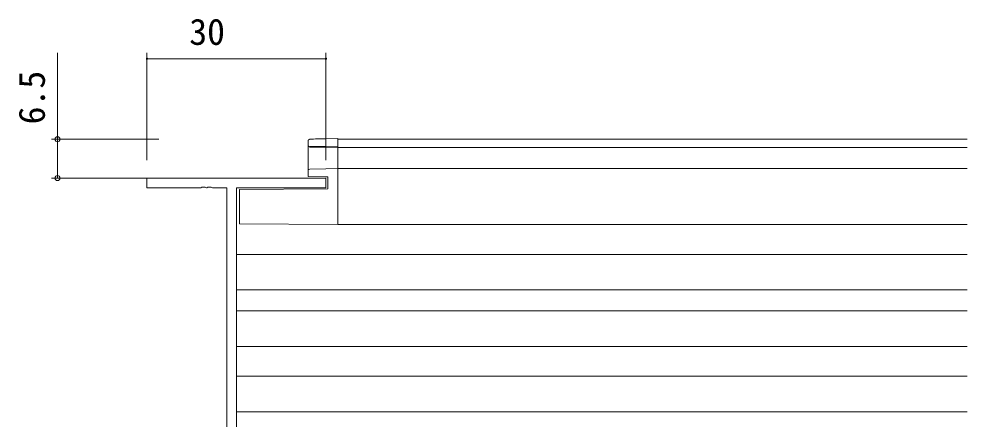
# Model space of a CAD drawing. Units: millimetres, scale not verified. Extents: x -567 to 567, y -403 to 403.
# Drawn here: x -4.3 to 154.7, y -94 to -27 of the extents above; entities that cross this region are included whole.
import ezdxf
from ezdxf.enums import TextEntityAlignment as Align

# ---------------------------------------------------------------- set-up
doc = ezdxf.new("R2010")
doc.units = ezdxf.units.MM
doc.header["$LTSCALE"] = 2
for name, color, linetype, lineweight in [('0-1_USER1', 2, 'Continuous', 9), ('0-2_YKK_ZWAK', 4, 'Continuous', 9), ('0-3_YKK_11', 7, 'Continuous', 9), ('0-4_YKK_12', 6, 'Continuous', 9)]:
    doc.layers.add(name, color=color, linetype=linetype, lineweight=lineweight)
doc.styles.add('ＭＳ ゴシック', font='')
doc.styles.get('ＭＳ ゴシック').set_extended_font_data('MS Gothic')

msp = doc.modelspace()

# ---------------------------------------------------------------- linework, layer by layer
at = {"layer": '0-1_USER1'}
for p, q in [((49.158, -61.418), (49.158, -47.118)), ((49.158, -47.118), (154.658, -47.118)), ((49.158, -48.518), (154.658, -48.518)), ((49.158, -52.018), (154.658, -52.018)), ((49.158, -61.418), (154.658, -61.418)), ((32.158, -66.418), (154.658, -66.418)), ((32.158, -72.372), (154.658, -72.372)), ((32.158, -75.864), (154.658, -75.864)), ((32.158, -81.818), (154.658, -81.818)), ((32.158, -86.818), (154.658, -86.818)), ((32.158, -92.818), (154.658, -92.818))]:
    msp.add_line(p, q, dxfattribs=at)
at = {"layer": '0-2_YKK_ZWAK'}
for p, q in [((44.158, -48.053), (44.158, -47.417)), ((49.158, -48.087), (49.158, -47.287)), ((44.158, -48.143), (44.158, -48.053)), ((44.158, -52.4), (44.158, -48.143)), ((49.158, -48.387), (47.106, -48.352)), ((49.158, -48.087), (49.158, -48.387)), ((49.158, -48.513), (49.158, -48.813)), ((49.158, -51.718), (49.158, -48.813)), ((44.158, -53.36), (44.158, -52.4)), ((44.453, -52.1), (47.129, -52.053)), ((49.158, -51.718), (49.158, -52.018)), ((49.158, -60.818), (49.158, -52.318)), ((47.132, -53.412), (44.158, -53.36)), ((47.458, -55.418), (32.658, -55.547)), ((32.658, -60.674), (32.658, -55.547)), ((49.158, -60.818), (49.158, -61.418))]:
    msp.add_line(p, q, dxfattribs=at)
for points in [[(44.163, -47.36), (44.163, -47.364), (44.162, -47.368), (44.161, -47.371), (44.161, -47.375), (44.16, -47.379), (44.16, -47.383), (44.16, -47.387), (44.159, -47.39), (44.159, -47.394), (44.159, -47.398), (44.159, -47.402), (44.158, -47.405), (44.158, -47.409), (44.158, -47.413), (44.158, -47.417)], [(44.225, -47.228), (44.222, -47.231), (44.22, -47.234), (44.218, -47.237), (44.215, -47.24), (44.213, -47.243), (44.211, -47.246), (44.209, -47.249), (44.207, -47.252), (44.205, -47.255), (44.203, -47.259), (44.201, -47.262), (44.199, -47.265), (44.197, -47.268), (44.195, -47.272), (44.194, -47.275), (44.192, -47.278), (44.19, -47.282), (44.189, -47.285), (44.187, -47.288), (44.185, -47.292), (44.184, -47.295), (44.182, -47.299), (44.181, -47.302), (44.179, -47.306), (44.178, -47.309), (44.177, -47.313), (44.175, -47.316), (44.174, -47.32), (44.173, -47.324), (44.172, -47.327), (44.171, -47.331), (44.17, -47.334), (44.168, -47.338), (44.168, -47.342), (44.167, -47.345), (44.166, -47.349), (44.165, -47.353), (44.164, -47.357), (44.163, -47.36)], [(44.329, -47.145), (44.327, -47.146), (44.324, -47.148), (44.321, -47.149), (44.318, -47.15), (44.316, -47.152), (44.313, -47.153), (44.31, -47.155), (44.307, -47.157), (44.305, -47.158), (44.302, -47.16), (44.299, -47.162), (44.296, -47.164), (44.293, -47.165), (44.291, -47.167), (44.288, -47.169), (44.285, -47.171), (44.282, -47.173), (44.279, -47.175), (44.276, -47.177), (44.274, -47.18), (44.271, -47.182), (44.268, -47.184), (44.265, -47.186), (44.263, -47.189), (44.26, -47.191), (44.257, -47.193), (44.255, -47.196), (44.252, -47.198), (44.249, -47.201), (44.247, -47.203), (44.244, -47.206), (44.242, -47.209), (44.239, -47.211), (44.237, -47.214), (44.234, -47.217), (44.232, -47.22), (44.229, -47.222), (44.227, -47.225), (44.225, -47.228)], [(44.402, -47.12), (44.401, -47.12), (44.4, -47.12), (44.398, -47.121), (44.397, -47.121), (44.396, -47.121), (44.394, -47.122), (44.393, -47.122), (44.392, -47.122), (44.39, -47.123), (44.389, -47.123), (44.387, -47.124), (44.386, -47.124), (44.384, -47.124), (44.382, -47.125), (44.381, -47.125), (44.379, -47.126), (44.377, -47.126), (44.376, -47.127), (44.374, -47.127), (44.372, -47.128), (44.37, -47.129), (44.368, -47.129), (44.366, -47.13), (44.364, -47.13), (44.362, -47.131), (44.36, -47.132), (44.358, -47.133), (44.356, -47.134), (44.354, -47.134), (44.351, -47.135), (44.349, -47.136), (44.347, -47.137), (44.344, -47.138), (44.342, -47.139), (44.339, -47.14), (44.337, -47.141), (44.334, -47.143), (44.332, -47.144), (44.329, -47.145)], [(44.441, -47.113), (44.44, -47.113), (44.439, -47.113), (44.438, -47.113), (44.437, -47.113), (44.437, -47.113), (44.436, -47.114), (44.435, -47.114), (44.434, -47.114), (44.433, -47.114), (44.432, -47.114), (44.431, -47.114), (44.43, -47.114), (44.429, -47.115), (44.428, -47.115), (44.427, -47.115), (44.426, -47.115), (44.426, -47.115), (44.425, -47.115), (44.424, -47.116), (44.423, -47.116), (44.422, -47.116), (44.421, -47.116), (44.42, -47.116), (44.419, -47.116), (44.418, -47.117), (44.417, -47.117), (44.416, -47.117), (44.415, -47.117), (44.414, -47.117), (44.412, -47.118), (44.411, -47.118), (44.41, -47.118), (44.409, -47.118), (44.408, -47.119), (44.407, -47.119), (44.406, -47.119), (44.405, -47.119), (44.403, -47.12), (44.402, -47.12)], [(44.478, -47.109), (44.477, -47.109), (44.476, -47.109), (44.475, -47.109), (44.474, -47.109), (44.473, -47.109), (44.472, -47.109), (44.471, -47.109), (44.47, -47.109), (44.469, -47.11), (44.468, -47.11), (44.467, -47.11), (44.466, -47.11), (44.465, -47.11), (44.464, -47.11), (44.463, -47.11), (44.462, -47.11), (44.461, -47.11), (44.46, -47.11), (44.459, -47.111), (44.458, -47.111), (44.457, -47.111), (44.456, -47.111), (44.455, -47.111), (44.454, -47.111), (44.453, -47.111), (44.453, -47.111), (44.452, -47.111), (44.451, -47.111), (44.45, -47.112), (44.449, -47.112), (44.448, -47.112), (44.447, -47.112), (44.446, -47.112), (44.445, -47.112), (44.444, -47.112), (44.444, -47.112), (44.443, -47.113), (44.442, -47.113), (44.441, -47.113)], [(47.106, -47.023), (49.158, -46.987), (49.158, -47.287)], [(44.453, -48.432), (49.158, -48.513), (49.158, -48.387)], [(47.129, -52.053), (49.158, -52.018), (49.158, -52.318)], [(47.458, -55.418), (47.458, -53.418), (47.132, -53.412)], [(49.158, -61.418), (32.658, -61.274), (32.658, -60.674)]]:
    msp.add_lwpolyline(points, dxfattribs=at)
for centre, start, end in [((44.458, -48.053), 180.00426, 269.00446), ((44.458, -52.4), 91, 180)]:
    msp.add_arc(centre, 0.3, start, end, dxfattribs=at)
for centre, major_axis, ratio, start_param, end_param in [((47.153, -47.07), (2.7, 0.047), 0.01745, 1.5879449, 2.9480044), ((44.458, -48.143), (-0.3, 0), 0.965547, 0, 1.553343), ((47.153, -48.4), (-2.7, 0.047), 0.01745, 6.1638122, 6.28349), ((47.153, -48.4), (-2.7, 0.047), 0.01745, 4.730147, 6.1638122)]:
    msp.add_ellipse(centre, major_axis=major_axis, ratio=ratio, start_param=start_param, end_param=end_param, dxfattribs=at)
at = {"layer": '0-3_YKK_11'}
msp.add_line((30.528, -55.248), (30.528, -119.988), dxfattribs=at)
msp.add_lwpolyline([(37.058, -120.718), (37.058, -121.988), (32.158, -121.988), (32.158, -106.818), (39.158, -106.818), (43.658, -106.424), (43.658, -103.818), (42.458, -103.818), (42.458, -105.118), (32.158, -105.118), (32.158, -55.248), (47.158, -55.248), (47.158, -53.618), (17.158, -53.618), (17.158, -55.248), (26.2, -55.248), (26.383, -55.128), (26.933, -55.128), (27.116, -55.248), (27.2, -55.248), (27.383, -55.128), (27.933, -55.128), (28.116, -55.248), (30.528, -55.248)], dxfattribs=at)
at = {"layer": '0-4_YKK_12'}
for p, q in [((17.158, -50.618), (17.158, -32.618)), ((47.158, -50.618), (47.158, -32.618)), ((47.158, -33.618), (17.158, -33.618)), ((19.158, -47.118), (1.158, -47.118)), ((19.158, -53.618), (1.158, -53.618))]:
    msp.add_line(p, q, dxfattribs=at)
msp.add_lwpolyline([(2.158, -53.618), (2.158, -47.118), (2.158, -32.618)], dxfattribs=at)
for centre in [(2.158, -47.118), (2.158, -53.618)]:
    msp.add_circle(centre, 0.425, dxfattribs=at)
for centre, start, end in [((17.158, -33.618), 0, 180), ((17.158, -33.618), 180, 0), ((47.158, -33.618), 0, 180), ((47.158, -33.618), 180, 0)]:
    msp.add_arc(centre, 0.106, start, end, dxfattribs=at)

# ---------------------------------------------------------------- texts
at = {"layer": '0-4_YKK_12', "style": 'ＭＳ ゴシック'}
msp.add_text('30', height=4.399, dxfattribs=at).set_placement((24.25, -32.618), align=Align.BOTTOM_LEFT)
msp.add_text('6.5', height=4.399, rotation=90, dxfattribs=at).set_placement((1.358, -44.618), align=Align.BOTTOM_LEFT)

doc.saveas('drawing.dxf')
